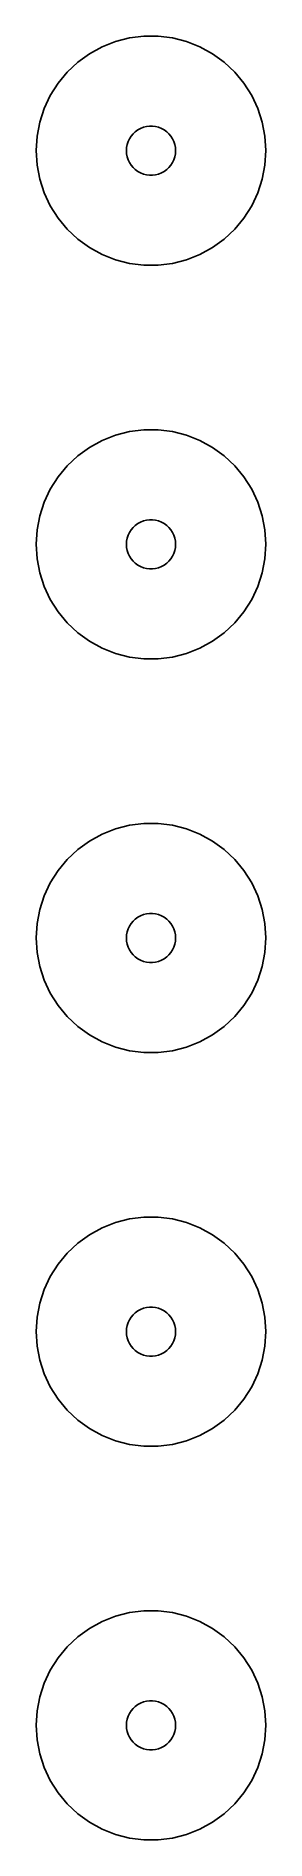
# Model space of a CAD drawing. Header units: metres. Extents: x -7 to 7, y 89 to 199.
import ezdxf

# ---------------------------------------------------------------- set-up
doc = ezdxf.new("R2010")
doc.units = ezdxf.units.M

msp = doc.modelspace()

# ---------------------------------------------------------------- linework, layer by layer
for p, q in [((-2.98045, 198.334), (-3.75078, 197.91)), ((-2.16312, 198.657), (-2.98045, 198.334)), ((-1.31166, 198.876), (-2.16312, 198.657)), ((-0.439529, 198.986), (-1.31166, 198.876)), ((0.439529, 198.986), (-0.439529, 198.986)), ((1.31166, 198.876), (0.439529, 198.986)), ((2.16312, 198.657), (1.31166, 198.876)), ((2.98045, 198.334), (2.16312, 198.657)), ((3.75078, 197.91), (2.98045, 198.334)), ((-4.46196, 197.394), (-5.10277, 196.792)), ((-3.75078, 197.91), (-4.46196, 197.394)), ((4.46196, 197.394), (3.75078, 197.91)), ((5.10277, 196.792), (4.46196, 197.394)), ((-5.66312, 196.114), (-6.13414, 195.372)), ((-5.10277, 196.792), (-5.66312, 196.114)), ((5.66312, 196.114), (5.10277, 196.792)), ((6.13414, 195.372), (5.66312, 196.114)), ((-6.13414, 195.372), (-6.50842, 194.577)), ((6.50842, 194.577), (6.13414, 195.372)), ((-6.78008, 193.741), (-6.94479, 192.877)), ((-6.50842, 194.577), (-6.78008, 193.741)), ((6.78008, 193.741), (6.50842, 194.577)), ((6.94479, 192.877), (6.78008, 193.741)), ((-6.94479, 192.877), (-7, 192)), ((-1.45287, 192.373), (-1.39465, 192.552)), ((-1.39465, 192.552), (-1.31445, 192.723)), ((-1.31445, 192.723), (-1.21352, 192.882)), ((-1.21352, 192.882), (-1.09344, 193.027)), ((-1.09344, 193.027), (-0.956131, 193.156)), ((-0.956131, 193.156), (-0.803726, 193.266)), ((-0.803726, 193.266), (-0.638657, 193.357)), ((-0.638657, 193.357), (-0.463516, 193.427)), ((-0.463516, 193.427), (-0.281067, 193.473)), ((-0.281067, 193.473), (-0.094177, 193.497)), ((-0.094177, 193.497), (0.094177, 193.497)), ((0.094177, 193.497), (0.281067, 193.473)), ((0.281067, 193.473), (0.463516, 193.427)), ((0.463516, 193.427), (0.638657, 193.357)), ((0.638657, 193.357), (0.803726, 193.266)), ((0.803726, 193.266), (0.956131, 193.156)), ((0.956131, 193.156), (1.09344, 193.027)), ((1.09344, 193.027), (1.21352, 192.882)), ((1.21352, 192.882), (1.31445, 192.723)), ((1.31445, 192.723), (1.39465, 192.552)), ((1.39465, 192.552), (1.45287, 192.373)), ((7, 192), (6.94479, 192.877)), ((-7, 192), (-6.94479, 191.123)), ((-1.5, 192), (-1.48816, 192.188)), ((-1.48816, 191.812), (-1.5, 192)), ((-1.48816, 192.188), (-1.45287, 192.373)), ((-1.45287, 191.627), (-1.48816, 191.812)), ((-1.39465, 191.448), (-1.45287, 191.627)), ((-1.31445, 191.277), (-1.39465, 191.448)), ((1.39465, 191.448), (1.31445, 191.277)), ((1.45287, 191.627), (1.39465, 191.448)), ((1.45287, 192.373), (1.48816, 192.188)), ((1.48816, 191.812), (1.45287, 191.627)), ((1.48816, 192.188), (1.5, 192)), ((1.5, 192), (1.48816, 191.812)), ((6.94479, 191.123), (7, 192)), ((-6.94479, 191.123), (-6.78008, 190.259)), ((-6.78008, 190.259), (-6.50842, 189.423)), ((-1.21352, 191.118), (-1.31445, 191.277)), ((-1.09344, 190.973), (-1.21352, 191.118)), ((-0.956131, 190.844), (-1.09344, 190.973)), ((-0.803726, 190.734), (-0.956131, 190.844)), ((-0.638657, 190.643), (-0.803726, 190.734)), ((-0.463516, 190.573), (-0.638657, 190.643)), ((-0.281067, 190.527), (-0.463516, 190.573)), ((-0.094177, 190.503), (-0.281067, 190.527)), ((0.094177, 190.503), (-0.094177, 190.503)), ((0.281067, 190.527), (0.094177, 190.503)), ((0.463516, 190.573), (0.281067, 190.527)), ((0.638657, 190.643), (0.463516, 190.573)), ((0.803726, 190.734), (0.638657, 190.643)), ((0.956131, 190.844), (0.803726, 190.734)), ((1.09344, 190.973), (0.956131, 190.844)), ((1.21352, 191.118), (1.09344, 190.973)), ((1.31445, 191.277), (1.21352, 191.118)), ((6.50842, 189.423), (6.78008, 190.259)), ((6.78008, 190.259), (6.94479, 191.123)), ((-6.50842, 189.423), (-6.13414, 188.628)), ((6.13414, 188.628), (6.50842, 189.423)), ((-6.13414, 188.628), (-5.66312, 187.886)), ((5.66312, 187.886), (6.13414, 188.628)), ((-5.66312, 187.886), (-5.10277, 187.208)), ((-5.10277, 187.208), (-4.46196, 186.606)), ((4.46196, 186.606), (5.10277, 187.208)), ((5.10277, 187.208), (5.66312, 187.886)), ((-4.46196, 186.606), (-3.75078, 186.09)), ((-3.75078, 186.09), (-2.98045, 185.666)), ((2.98045, 185.666), (3.75078, 186.09)), ((3.75078, 186.09), (4.46196, 186.606)), ((-2.98045, 185.666), (-2.16312, 185.343)), ((-2.16312, 185.343), (-1.31166, 185.124)), ((-1.31166, 185.124), (-0.439529, 185.014)), ((-0.439529, 185.014), (0.439529, 185.014)), ((0.439529, 185.014), (1.31166, 185.124)), ((1.31166, 185.124), (2.16312, 185.343)), ((2.16312, 185.343), (2.98045, 185.666)), ((-1.31166, 174.876), (-2.16312, 174.657)), ((-0.439529, 174.986), (-1.31166, 174.876)), ((0.439529, 174.986), (-0.439529, 174.986)), ((1.31166, 174.876), (0.439529, 174.986)), ((2.16312, 174.657), (1.31166, 174.876)), ((-3.75078, 173.91), (-4.46196, 173.394)), ((-2.98045, 174.334), (-3.75078, 173.91)), ((-2.16312, 174.657), (-2.98045, 174.334)), ((2.98045, 174.334), (2.16312, 174.657)), ((3.75078, 173.91), (2.98045, 174.334)), ((4.46196, 173.394), (3.75078, 173.91)), ((-5.10277, 172.792), (-5.66312, 172.114)), ((-4.46196, 173.394), (-5.10277, 172.792)), ((5.10277, 172.792), (4.46196, 173.394)), ((5.66312, 172.114), (5.10277, 172.792)), ((-5.66312, 172.114), (-6.13414, 171.372)), ((6.13414, 171.372), (5.66312, 172.114)), ((-6.50842, 170.577), (-6.78008, 169.741)), ((-6.13414, 171.372), (-6.50842, 170.577)), ((6.50842, 170.577), (6.13414, 171.372)), ((6.78008, 169.741), (6.50842, 170.577)), ((-6.78008, 169.741), (-6.94479, 168.877)), ((-0.638657, 169.357), (-0.463516, 169.427)), ((-0.463516, 169.427), (-0.281067, 169.473)), ((-0.281067, 169.473), (-0.094177, 169.497)), ((-0.094177, 169.497), (0.094177, 169.497)), ((0.094177, 169.497), (0.281067, 169.473)), ((0.281067, 169.473), (0.463516, 169.427)), ((0.463516, 169.427), (0.638657, 169.357)), ((6.94479, 168.877), (6.78008, 169.741)), ((-6.94479, 168.877), (-7, 168)), ((-1.48816, 168.188), (-1.45287, 168.373)), ((-1.45287, 168.373), (-1.39465, 168.552)), ((-1.39465, 168.552), (-1.31445, 168.723)), ((-1.31445, 168.723), (-1.21352, 168.882)), ((-1.21352, 168.882), (-1.09344, 169.027)), ((-1.09344, 169.027), (-0.956131, 169.156)), ((-0.956131, 169.156), (-0.803726, 169.266)), ((-0.803726, 169.266), (-0.638657, 169.357)), ((0.638657, 169.357), (0.803726, 169.266)), ((0.803726, 169.266), (0.956131, 169.156)), ((0.956131, 169.156), (1.09344, 169.027)), ((1.09344, 169.027), (1.21352, 168.882)), ((1.21352, 168.882), (1.31445, 168.723)), ((1.31445, 168.723), (1.39465, 168.552)), ((1.39465, 168.552), (1.45287, 168.373)), ((1.45287, 168.373), (1.48816, 168.188)), ((7, 168), (6.94479, 168.877)), ((-7, 168), (-6.94479, 167.123)), ((-1.5, 168), (-1.48816, 168.188)), ((-1.48816, 167.812), (-1.5, 168)), ((-1.45287, 167.627), (-1.48816, 167.812)), ((-1.39465, 167.448), (-1.45287, 167.627)), ((-1.31445, 167.277), (-1.39465, 167.448)), ((-1.21352, 167.118), (-1.31445, 167.277)), ((1.31445, 167.277), (1.21352, 167.118)), ((1.39465, 167.448), (1.31445, 167.277)), ((1.45287, 167.627), (1.39465, 167.448)), ((1.48816, 167.812), (1.45287, 167.627)), ((1.48816, 168.188), (1.5, 168)), ((1.5, 168), (1.48816, 167.812)), ((6.94479, 167.123), (7, 168)), ((-6.94479, 167.123), (-6.78008, 166.259)), ((-6.78008, 166.259), (-6.50842, 165.423)), ((-1.09344, 166.973), (-1.21352, 167.118)), ((-0.956131, 166.844), (-1.09344, 166.973)), ((-0.803726, 166.734), (-0.956131, 166.844)), ((-0.638657, 166.643), (-0.803726, 166.734)), ((-0.463516, 166.573), (-0.638657, 166.643)), ((-0.281067, 166.527), (-0.463516, 166.573)), ((-0.094177, 166.503), (-0.281067, 166.527)), ((0.094177, 166.503), (-0.094177, 166.503)), ((0.281067, 166.527), (0.094177, 166.503)), ((0.463516, 166.573), (0.281067, 166.527)), ((0.638657, 166.643), (0.463516, 166.573)), ((0.803726, 166.734), (0.638657, 166.643)), ((0.956131, 166.844), (0.803726, 166.734)), ((1.09344, 166.973), (0.956131, 166.844)), ((1.21352, 167.118), (1.09344, 166.973)), ((6.50842, 165.423), (6.78008, 166.259)), ((6.78008, 166.259), (6.94479, 167.123)), ((-6.50842, 165.423), (-6.13414, 164.628)), ((6.13414, 164.628), (6.50842, 165.423)), ((-6.13414, 164.628), (-5.66312, 163.886)), ((-5.66312, 163.886), (-5.10277, 163.208)), ((5.10277, 163.208), (5.66312, 163.886)), ((5.66312, 163.886), (6.13414, 164.628)), ((-5.10277, 163.208), (-4.46196, 162.606)), ((4.46196, 162.606), (5.10277, 163.208)), ((-4.46196, 162.606), (-3.75078, 162.09)), ((-3.75078, 162.09), (-2.98045, 161.666)), ((-2.98045, 161.666), (-2.16312, 161.343)), ((2.16312, 161.343), (2.98045, 161.666)), ((2.98045, 161.666), (3.75078, 162.09)), ((3.75078, 162.09), (4.46196, 162.606)), ((-2.16312, 161.343), (-1.31166, 161.124)), ((-1.31166, 161.124), (-0.439529, 161.014)), ((-0.439529, 161.014), (0.439529, 161.014)), ((0.439529, 161.014), (1.31166, 161.124)), ((1.31166, 161.124), (2.16312, 161.343)), ((-1.31166, 150.876), (-2.16312, 150.657)), ((-0.439529, 150.986), (-1.31166, 150.876)), ((0.439529, 150.986), (-0.439529, 150.986)), ((1.31166, 150.876), (0.439529, 150.986)), ((2.16312, 150.657), (1.31166, 150.876)), ((-3.75078, 149.91), (-4.46196, 149.394)), ((-2.98045, 150.334), (-3.75078, 149.91)), ((-2.16312, 150.657), (-2.98045, 150.334)), ((2.98045, 150.334), (2.16312, 150.657)), ((3.75078, 149.91), (2.98045, 150.334)), ((4.46196, 149.394), (3.75078, 149.91)), ((-5.10277, 148.792), (-5.66312, 148.114)), ((-4.46196, 149.394), (-5.10277, 148.792)), ((5.10277, 148.792), (4.46196, 149.394)), ((5.66312, 148.114), (5.10277, 148.792)), ((-6.13414, 147.372), (-6.50842, 146.577)), ((-5.66312, 148.114), (-6.13414, 147.372)), ((6.13414, 147.372), (5.66312, 148.114)), ((6.50842, 146.577), (6.13414, 147.372)), ((-6.50842, 146.577), (-6.78008, 145.741)), ((6.78008, 145.741), (6.50842, 146.577)), ((-6.78008, 145.741), (-6.94479, 144.877)), ((-0.956131, 145.156), (-0.803726, 145.266)), ((-0.803726, 145.266), (-0.638657, 145.357)), ((-0.638657, 145.357), (-0.463516, 145.427)), ((-0.463516, 145.427), (-0.281067, 145.473)), ((-0.281067, 145.473), (-0.094177, 145.497)), ((-0.094177, 145.497), (0.094177, 145.497)), ((0.094177, 145.497), (0.281067, 145.473)), ((0.281067, 145.473), (0.463516, 145.427)), ((0.463516, 145.427), (0.638657, 145.357)), ((0.638657, 145.357), (0.803726, 145.266)), ((0.803726, 145.266), (0.956131, 145.156)), ((6.94479, 144.877), (6.78008, 145.741)), ((-6.94479, 144.877), (-7, 144)), ((-1.5, 144), (-1.48816, 144.188)), ((-1.48816, 144.188), (-1.45287, 144.373)), ((-1.45287, 144.373), (-1.39465, 144.552)), ((-1.39465, 144.552), (-1.31445, 144.723)), ((-1.31445, 144.723), (-1.21352, 144.882)), ((-1.21352, 144.882), (-1.09344, 145.027)), ((-1.09344, 145.027), (-0.956131, 145.156)), ((0.956131, 145.156), (1.09344, 145.027)), ((1.09344, 145.027), (1.21352, 144.882)), ((1.21352, 144.882), (1.31445, 144.723)), ((1.31445, 144.723), (1.39465, 144.552)), ((1.39465, 144.552), (1.45287, 144.373)), ((1.45287, 144.373), (1.48816, 144.188)), ((1.48816, 144.188), (1.5, 144)), ((7, 144), (6.94479, 144.877)), ((-7, 144), (-6.94479, 143.123)), ((-6.94479, 143.123), (-6.78008, 142.259)), ((-1.48816, 143.812), (-1.5, 144)), ((-1.45287, 143.627), (-1.48816, 143.812)), ((-1.39465, 143.448), (-1.45287, 143.627)), ((-1.31445, 143.277), (-1.39465, 143.448)), ((-1.21352, 143.118), (-1.31445, 143.277)), ((-1.09344, 142.973), (-1.21352, 143.118)), ((-0.956131, 142.844), (-1.09344, 142.973)), ((1.09344, 142.973), (0.956131, 142.844)), ((1.21352, 143.118), (1.09344, 142.973)), ((1.31445, 143.277), (1.21352, 143.118)), ((1.39465, 143.448), (1.31445, 143.277)), ((1.45287, 143.627), (1.39465, 143.448)), ((1.48816, 143.812), (1.45287, 143.627)), ((1.5, 144), (1.48816, 143.812)), ((6.78008, 142.259), (6.94479, 143.123)), ((6.94479, 143.123), (7, 144)), ((-6.78008, 142.259), (-6.50842, 141.423)), ((-0.803726, 142.734), (-0.956131, 142.844)), ((-0.638657, 142.643), (-0.803726, 142.734)), ((-0.463516, 142.573), (-0.638657, 142.643)), ((-0.281067, 142.527), (-0.463516, 142.573)), ((-0.094177, 142.503), (-0.281067, 142.527)), ((0.094177, 142.503), (-0.094177, 142.503)), ((0.281067, 142.527), (0.094177, 142.503)), ((0.463516, 142.573), (0.281067, 142.527)), ((0.638657, 142.643), (0.463516, 142.573)), ((0.803726, 142.734), (0.638657, 142.643)), ((0.956131, 142.844), (0.803726, 142.734)), ((6.50842, 141.423), (6.78008, 142.259)), ((-6.50842, 141.423), (-6.13414, 140.628)), ((6.13414, 140.628), (6.50842, 141.423)), ((-6.13414, 140.628), (-5.66312, 139.886)), ((-5.66312, 139.886), (-5.10277, 139.208)), ((5.10277, 139.208), (5.66312, 139.886)), ((5.66312, 139.886), (6.13414, 140.628)), ((-5.10277, 139.208), (-4.46196, 138.606)), ((-4.46196, 138.606), (-3.75078, 138.09)), ((3.75078, 138.09), (4.46196, 138.606)), ((4.46196, 138.606), (5.10277, 139.208)), ((-3.75078, 138.09), (-2.98045, 137.666)), ((-2.98045, 137.666), (-2.16312, 137.343)), ((2.16312, 137.343), (2.98045, 137.666)), ((2.98045, 137.666), (3.75078, 138.09)), ((-2.16312, 137.343), (-1.31166, 137.124)), ((-1.31166, 137.124), (-0.439529, 137.014)), ((-0.439529, 137.014), (0.439529, 137.014)), ((0.439529, 137.014), (1.31166, 137.124)), ((1.31166, 137.124), (2.16312, 137.343)), ((-2.16312, 126.657), (-2.98045, 126.334)), ((-1.31166, 126.876), (-2.16312, 126.657)), ((-0.439529, 126.986), (-1.31166, 126.876)), ((0.439529, 126.986), (-0.439529, 126.986)), ((1.31166, 126.876), (0.439529, 126.986)), ((2.16312, 126.657), (1.31166, 126.876)), ((2.98045, 126.334), (2.16312, 126.657)), ((-4.46196, 125.394), (-5.10277, 124.792)), ((-3.75078, 125.91), (-4.46196, 125.394)), ((-2.98045, 126.334), (-3.75078, 125.91)), ((3.75078, 125.91), (2.98045, 126.334)), ((4.46196, 125.394), (3.75078, 125.91)), ((5.10277, 124.792), (4.46196, 125.394)), ((-5.10277, 124.792), (-5.66312, 124.114)), ((5.66312, 124.114), (5.10277, 124.792)), ((-6.13414, 123.372), (-6.50842, 122.577)), ((-5.66312, 124.114), (-6.13414, 123.372)), ((6.13414, 123.372), (5.66312, 124.114)), ((6.50842, 122.577), (6.13414, 123.372)), ((-6.50842, 122.577), (-6.78008, 121.741)), ((6.78008, 121.741), (6.50842, 122.577)), ((-6.78008, 121.741), (-6.94479, 120.877)), ((-1.21352, 120.882), (-1.09344, 121.027)), ((-1.09344, 121.027), (-0.956131, 121.156)), ((-0.956131, 121.156), (-0.803726, 121.266)), ((-0.803726, 121.266), (-0.638657, 121.357)), ((-0.638657, 121.357), (-0.463516, 121.427)), ((-0.463516, 121.427), (-0.281067, 121.473)), ((-0.281067, 121.473), (-0.094177, 121.497)), ((-0.094177, 121.497), (0.094177, 121.497)), ((0.094177, 121.497), (0.281067, 121.473)), ((0.281067, 121.473), (0.463516, 121.427)), ((0.463516, 121.427), (0.638657, 121.357)), ((0.638657, 121.357), (0.803726, 121.266)), ((0.803726, 121.266), (0.956131, 121.156)), ((0.956131, 121.156), (1.09344, 121.027)), ((1.09344, 121.027), (1.21352, 120.882)), ((6.94479, 120.877), (6.78008, 121.741)), ((-6.94479, 120.877), (-7, 120)), ((-7, 120), (-6.94479, 119.123)), ((-1.5, 120), (-1.48816, 120.188)), ((-1.48816, 119.812), (-1.5, 120)), ((-1.48816, 120.188), (-1.45287, 120.373)), ((-1.45287, 120.373), (-1.39465, 120.552)), ((-1.39465, 120.552), (-1.31445, 120.723)), ((-1.31445, 120.723), (-1.21352, 120.882)), ((1.21352, 120.882), (1.31445, 120.723)), ((1.31445, 120.723), (1.39465, 120.552)), ((1.39465, 120.552), (1.45287, 120.373)), ((1.45287, 120.373), (1.48816, 120.188)), ((1.48816, 120.188), (1.5, 120)), ((1.5, 120), (1.48816, 119.812)), ((7, 120), (6.94479, 120.877)), ((6.94479, 119.123), (7, 120)), ((-6.94479, 119.123), (-6.78008, 118.259)), ((-1.45287, 119.627), (-1.48816, 119.812)), ((-1.39465, 119.448), (-1.45287, 119.627)), ((-1.31445, 119.277), (-1.39465, 119.448)), ((-1.21352, 119.118), (-1.31445, 119.277)), ((-1.09344, 118.973), (-1.21352, 119.118)), ((-0.956131, 118.844), (-1.09344, 118.973)), ((-0.803726, 118.734), (-0.956131, 118.844)), ((0.956131, 118.844), (0.803726, 118.734)), ((1.09344, 118.973), (0.956131, 118.844)), ((1.21352, 119.118), (1.09344, 118.973)), ((1.31445, 119.277), (1.21352, 119.118)), ((1.39465, 119.448), (1.31445, 119.277)), ((1.45287, 119.627), (1.39465, 119.448)), ((1.48816, 119.812), (1.45287, 119.627)), ((6.78008, 118.259), (6.94479, 119.123)), ((-6.78008, 118.259), (-6.50842, 117.423)), ((-0.638657, 118.643), (-0.803726, 118.734)), ((-0.463516, 118.573), (-0.638657, 118.643)), ((-0.281067, 118.527), (-0.463516, 118.573)), ((-0.094177, 118.503), (-0.281067, 118.527)), ((0.094177, 118.503), (-0.094177, 118.503)), ((0.281067, 118.527), (0.094177, 118.503)), ((0.463516, 118.573), (0.281067, 118.527)), ((0.638657, 118.643), (0.463516, 118.573)), ((0.803726, 118.734), (0.638657, 118.643)), ((6.50842, 117.423), (6.78008, 118.259)), ((-6.50842, 117.423), (-6.13414, 116.628)), ((-6.13414, 116.628), (-5.66312, 115.886)), ((5.66312, 115.886), (6.13414, 116.628)), ((6.13414, 116.628), (6.50842, 117.423)), ((-5.66312, 115.886), (-5.10277, 115.208)), ((5.10277, 115.208), (5.66312, 115.886)), ((-5.10277, 115.208), (-4.46196, 114.606)), ((-4.46196, 114.606), (-3.75078, 114.09)), ((3.75078, 114.09), (4.46196, 114.606)), ((4.46196, 114.606), (5.10277, 115.208)), ((-3.75078, 114.09), (-2.98045, 113.666)), ((-2.98045, 113.666), (-2.16312, 113.343)), ((-2.16312, 113.343), (-1.31166, 113.124)), ((1.31166, 113.124), (2.16312, 113.343)), ((2.16312, 113.343), (2.98045, 113.666)), ((2.98045, 113.666), (3.75078, 114.09)), ((-1.31166, 113.124), (-0.439529, 113.014)), ((-0.439529, 113.014), (0.439529, 113.014)), ((0.439529, 113.014), (1.31166, 113.124)), ((-2.98045, 102.334), (-3.75078, 101.91)), ((-2.16312, 102.657), (-2.98045, 102.334)), ((-1.31166, 102.876), (-2.16312, 102.657)), ((-0.439529, 102.986), (-1.31166, 102.876)), ((0.439529, 102.986), (-0.439529, 102.986)), ((1.31166, 102.876), (0.439529, 102.986)), ((2.16312, 102.657), (1.31166, 102.876)), ((2.98045, 102.334), (2.16312, 102.657)), ((3.75078, 101.91), (2.98045, 102.334)), ((-4.46196, 101.394), (-5.10277, 100.792)), ((-3.75078, 101.91), (-4.46196, 101.394)), ((4.46196, 101.394), (3.75078, 101.91)), ((5.10277, 100.792), (4.46196, 101.394)), ((-5.66312, 100.114), (-6.13414, 99.3723)), ((-5.10277, 100.792), (-5.66312, 100.114)), ((5.66312, 100.114), (5.10277, 100.792)), ((6.13414, 99.3723), (5.66312, 100.114)), ((-6.13414, 99.3723), (-6.50842, 98.5769)), ((6.50842, 98.5769), (6.13414, 99.3723)), ((-6.50842, 98.5769), (-6.78008, 97.7408)), ((6.78008, 97.7408), (6.50842, 98.5769)), ((-6.94479, 96.8773), (-7, 96)), ((-6.78008, 97.7408), (-6.94479, 96.8773)), ((-1.31445, 96.7226), (-1.21352, 96.8817)), ((-1.21352, 96.8817), (-1.09344, 97.0268)), ((-1.09344, 97.0268), (-0.956131, 97.1558)), ((-0.956131, 97.1558), (-0.803726, 97.2665)), ((-0.803726, 97.2665), (-0.638657, 97.3572)), ((-0.638657, 97.3572), (-0.463516, 97.4266)), ((-0.463516, 97.4266), (-0.281067, 97.4734)), ((-0.281067, 97.4734), (-0.094177, 97.497)), ((-0.094177, 97.497), (0.094177, 97.497)), ((0.094177, 97.497), (0.281067, 97.4734)), ((0.281067, 97.4734), (0.463516, 97.4266)), ((0.463516, 97.4266), (0.638657, 97.3572)), ((0.638657, 97.3572), (0.803726, 97.2665)), ((0.803726, 97.2665), (0.956131, 97.1558)), ((0.956131, 97.1558), (1.09344, 97.0268)), ((1.09344, 97.0268), (1.21352, 96.8817)), ((1.21352, 96.8817), (1.31445, 96.7226)), ((6.94479, 96.8773), (6.78008, 97.7408)), ((7, 96), (6.94479, 96.8773)), ((-7, 96), (-6.94479, 95.1227)), ((-1.5, 96), (-1.48816, 96.188)), ((-1.48816, 95.812), (-1.5, 96)), ((-1.48816, 96.188), (-1.45287, 96.373)), ((-1.45287, 95.627), (-1.48816, 95.812)), ((-1.45287, 96.373), (-1.39465, 96.5522)), ((-1.39465, 96.5522), (-1.31445, 96.7226)), ((1.31445, 96.7226), (1.39465, 96.5522)), ((1.39465, 96.5522), (1.45287, 96.373)), ((1.45287, 96.373), (1.48816, 96.188)), ((1.48816, 95.812), (1.45287, 95.627)), ((1.48816, 96.188), (1.5, 96)), ((1.5, 96), (1.48816, 95.812)), ((6.94479, 95.1227), (7, 96)), ((-6.94479, 95.1227), (-6.78008, 94.2592)), ((-1.39465, 95.4478), (-1.45287, 95.627)), ((-1.31445, 95.2774), (-1.39465, 95.4478)), ((-1.21352, 95.1183), (-1.31445, 95.2774)), ((-1.09344, 94.9732), (-1.21352, 95.1183)), ((-0.956131, 94.8442), (-1.09344, 94.9732)), ((-0.803726, 94.7335), (-0.956131, 94.8442)), ((-0.638657, 94.6428), (-0.803726, 94.7335)), ((-0.463516, 94.5734), (-0.638657, 94.6428)), ((0.638657, 94.6428), (0.463516, 94.5734)), ((0.803726, 94.7335), (0.638657, 94.6428)), ((0.956131, 94.8442), (0.803726, 94.7335)), ((1.09344, 94.9732), (0.956131, 94.8442)), ((1.21352, 95.1183), (1.09344, 94.9732)), ((1.31445, 95.2774), (1.21352, 95.1183)), ((1.39465, 95.4478), (1.31445, 95.2774)), ((1.45287, 95.627), (1.39465, 95.4478)), ((6.78008, 94.2592), (6.94479, 95.1227)), ((-6.78008, 94.2592), (-6.50842, 93.4231)), ((-0.281067, 94.5266), (-0.463516, 94.5734)), ((-0.094177, 94.503), (-0.281067, 94.5266)), ((0.094177, 94.503), (-0.094177, 94.503)), ((0.281067, 94.5266), (0.094177, 94.503)), ((0.463516, 94.5734), (0.281067, 94.5266)), ((6.50842, 93.4231), (6.78008, 94.2592)), ((-6.50842, 93.4231), (-6.13414, 92.6277)), ((-6.13414, 92.6277), (-5.66312, 91.8855)), ((5.66312, 91.8855), (6.13414, 92.6277)), ((6.13414, 92.6277), (6.50842, 93.4231)), ((-5.66312, 91.8855), (-5.10277, 91.2082)), ((5.10277, 91.2082), (5.66312, 91.8855)), ((-5.10277, 91.2082), (-4.46196, 90.6064)), ((-4.46196, 90.6064), (-3.75078, 90.0897)), ((3.75078, 90.0897), (4.46196, 90.6064)), ((4.46196, 90.6064), (5.10277, 91.2082)), ((-3.75078, 90.0897), (-2.98045, 89.6662)), ((-2.98045, 89.6662), (-2.16312, 89.3426)), ((-2.16312, 89.3426), (-1.31166, 89.124)), ((-1.31166, 89.124), (-0.439529, 89.0138)), ((0.439529, 89.0138), (1.31166, 89.124)), ((1.31166, 89.124), (2.16312, 89.3426)), ((2.16312, 89.3426), (2.98045, 89.6662)), ((2.98045, 89.6662), (3.75078, 90.0897)), ((-0.439529, 89.0138), (0.439529, 89.0138))]:
    msp.add_line(p, q)

doc.saveas('drawing.dxf')
